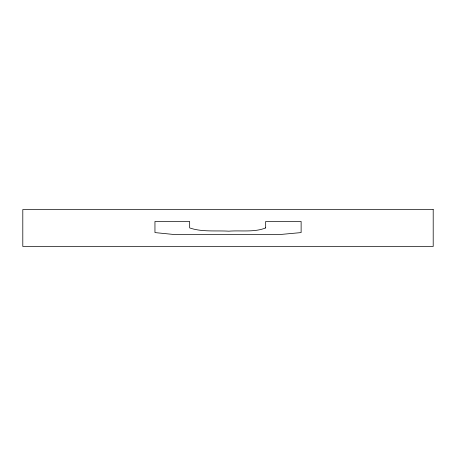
<?xml version="1.0" encoding="UTF-8"?>
<svg xmlns="http://www.w3.org/2000/svg" width="456" height="456" viewBox="0 0 456 456"><rect width="100%" height="100%" fill="white"/><g stroke="black" fill="none" stroke-linecap="round" stroke-linejoin="round"><path stroke-width="0.68" d="M265.677 227.92C254.442 232.526 240.814 230.234 228.769 231.175C215.876 230.405 202.002 232.201 189.673 227.92L189.673 221.474L154.954 221.474L154.954 232.588L173.958 234.498L280.297 234.498L301.125 232.588L301.125 221.474L265.677 221.474L265.677 227.92M433.2 209.532L22.8 209.532L22.8 246.468L433.2 246.468L433.2 209.532"/></g></svg>
